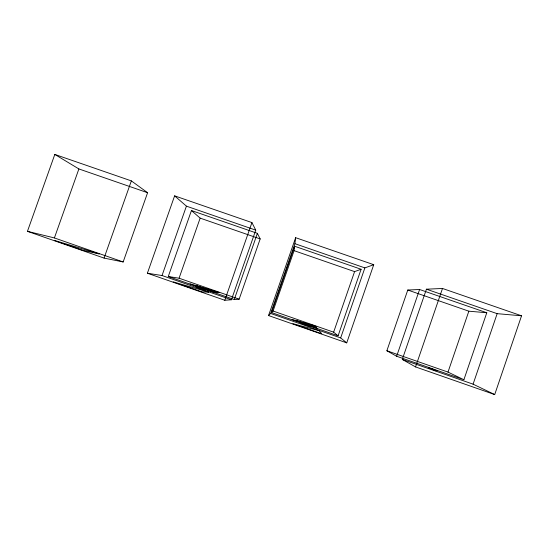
<?xml version="1.0" encoding="UTF-8"?>
<svg xmlns="http://www.w3.org/2000/svg" width="549" height="549" viewBox="0 0 549 549"><rect width="100%" height="100%" fill="white"/><g stroke="black" fill="none" stroke-linecap="round" stroke-linejoin="round"><path stroke-width="0.82" d="M271.535 312.566L273.079 311.022L294.079 250.66L294.614 246.24L361.105 269.257L338.088 335.81L271.535 312.566L294.614 246.24M268.543 315.558L270.636 313.458L294.916 243.687L295.643 237.69L373.739 264.693L346.728 342.871L268.543 315.558L295.643 237.69M463.884 379.736L486.785 312.752L419.594 289.501L407.77 290.03L386.867 350.749L396.632 356.253L463.884 379.736L447.998 372.092L386.867 350.749M494.704 394.573L473.08 384.163L497.161 313.664L521.55 315.799L494.704 394.573L415.559 366.924L402.28 359.437L426.429 289.193L442.494 288.465L521.55 315.799M396.632 356.253L419.594 289.501M415.559 366.924L442.494 288.465M447.998 372.092L468.846 311.187L486.785 312.752M346.728 342.871L340.668 337.916L364.879 267.891L373.739 264.693M338.088 335.81L333.634 332.166L354.585 271.611L361.105 269.257M224.788 300.269L251.929 222.578L174.616 195.849L147.386 273.23L224.788 300.269L231.424 299.768L255.745 230.134L251.929 222.578M234.251 299.555L257.371 233.352L191.443 210.535L168.268 276.511L234.251 299.555L239.151 299.178L260.178 238.925L257.371 233.352M147.386 273.23L162.03 275.529L186.413 206.149L174.616 195.849M168.268 276.511L179.07 278.206L200.152 218.131L191.443 210.535M104.07 258.099L131.348 180.889L54.811 154.427L27.45 231.328L104.07 258.099L123.168 261.955L147.592 192.713L131.348 180.889M27.45 231.328L54.399 237.937L78.884 168.941L54.811 154.427M214.508 292.377L219.566 292.583L190.064 283.84L214.508 292.377L196.302 285.686L216.917 292.473L207.282 288.939M197.853 287.731L200.124 287.923L203.768 289.344M307.728 324.775L315.984 327.067L305.512 323.237M206.095 289.282L216.917 292.473M428.625 367.864L437.189 370.856M300.831 323.237L309.307 326.202M195.369 286.406L200.124 287.923M315.984 327.067L297.05 320.87L316.903 328.13L314.975 325.893L292.246 319.518L316.903 328.13M78.884 168.941L147.592 192.713M186.413 206.149L255.745 230.134M294.916 243.687L364.879 267.891M426.429 289.193L497.161 313.664M200.152 218.131L260.178 238.925M294.079 250.66L354.585 271.611M407.77 290.03L468.846 311.187M179.07 278.206L239.151 299.178M273.079 311.022L333.634 332.166M54.399 237.937L123.168 261.955M162.03 275.529L231.424 299.768M270.636 313.458L340.668 337.916M402.28 359.437L473.08 384.163M431.994 368.894L435.7 370.795M304.969 324.534L305.388 325.283M208.654 292.137L201.806 291.855L173.189 281.857L208.654 292.137M99.191 253.899L83.036 250.365L54.708 240.469L99.191 253.899M319.141 330.724L292.857 323.663L321.755 333.758L319.141 330.724"/></g></svg>
